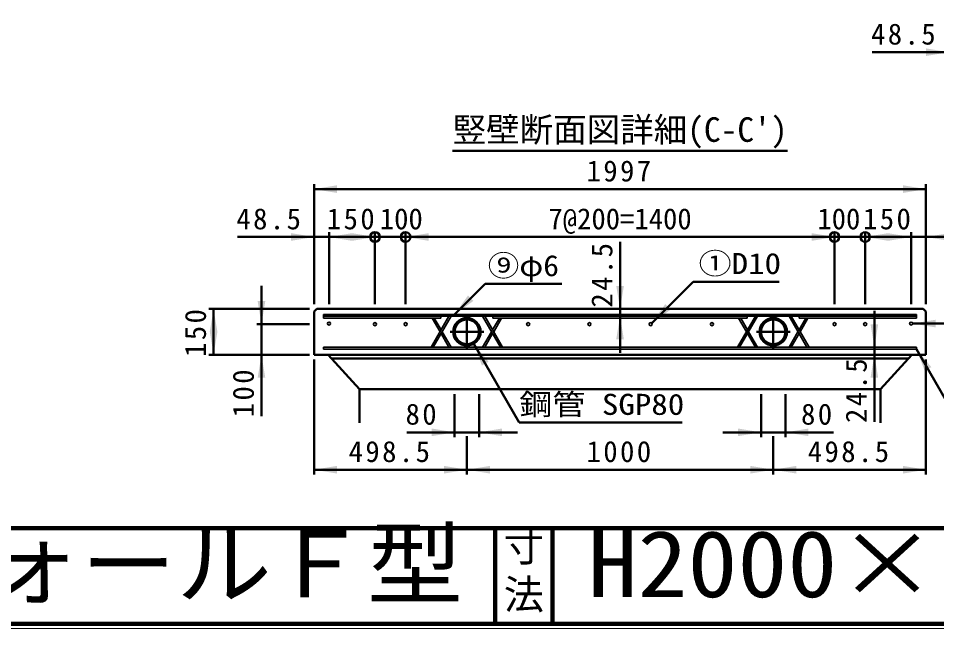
# Model space of a CAD drawing. Units: millimetres, scale not verified. Extents: x 100 to 4105, y 100 to 2870.
# Drawn here: x 2152 to 3111, y 100 to 737 of the extents above; entities that cross this region are included whole.
import ezdxf
from ezdxf.enums import TextEntityAlignment as Align

# ---------------------------------------------------------------- set-up
doc = ezdxf.new("R2010")
doc.units = ezdxf.units.MM
doc.header["$LTSCALE"] = 5
doc.linetypes.add('USER2', pattern=[13.4, 10, -1.2, 1, -1.2])
doc.layers.add('V-nasSTD', color=7, linetype='Continuous', lineweight=50)
doc.styles.add('ＭＳ ゴシック', font='')
doc.styles.get('ＭＳ ゴシック').set_extended_font_data('MS Gothic')

msp = doc.modelspace()

# ---------------------------------------------------------------- hatches: boundary and pattern name
at = {"layer": 'V-nasSTD'}
for points in [[(3099.861, 701.866), (3099.861, 697.866), (3123.861, 701.866), (3099.861, 705.866)], [(2484.983, 558.93), (2484.983, 554.93), (2460.983, 558.93), (2484.983, 562.93)], [(3076.023, 558.93), (3076.023, 554.93), (3100.023, 558.93), (3076.023, 562.93)], [(2436.983, 508.93), (2436.983, 504.93), (2460.983, 508.93), (2436.983, 512.93)], [(2500.503, 508.93), (2500.503, 504.93), (2476.503, 508.93), (2500.503, 512.93)], [(2500.503, 508.93), (2500.503, 504.93), (2524.503, 508.93), (2500.503, 512.93)], [(2580.503, 508.93), (2580.503, 504.93), (2556.503, 508.93), (2580.503, 512.93)], [(2980.503, 508.93), (2980.503, 504.93), (3004.503, 508.93), (2980.503, 512.93)], [(3060.503, 508.93), (3060.503, 504.93), (3036.503, 508.93), (3060.503, 512.93)], [(3060.503, 508.93), (3060.503, 504.93), (3084.503, 508.93), (3060.503, 512.93)], [(3124.023, 508.93), (3124.023, 504.93), (3100.023, 508.93), (3124.023, 512.93)], [(2780.503, 457.93), (2784.503, 457.93), (2780.503, 433.93), (2776.503, 457.93)], [(2405.983, 441.93), (2409.983, 441.93), (2405.983, 417.93), (2401.983, 441.93)], [(2624.483, 444.981), (2627.311, 442.153), (2607.512, 428.01), (2621.654, 447.809)], [(2355.983, 409.93), (2351.983, 409.93), (2355.983, 433.93), (2359.983, 409.93)], [(2830.605, 436.032), (2833.433, 433.204), (2813.634, 419.062), (2827.777, 438.861)], [(2780.503, 402.09), (2776.503, 402.09), (2780.503, 426.09), (2784.503, 402.09)], [(3110.103, 418.57), (3110.103, 414.57), (3086.103, 418.57), (3110.103, 422.57)], [(3046.103, 417.77), (3050.103, 417.77), (3046.103, 393.77), (3042.103, 417.77)], [(2355.983, 409.93), (2359.983, 409.93), (2355.983, 385.93), (2351.983, 409.93)], [(2639.703, 376.675), (2636.239, 374.675), (2627.703, 397.46), (2643.167, 378.675)], [(2405.983, 361.93), (2401.983, 361.93), (2405.983, 385.93), (2409.983, 361.93)], [(3046.103, 361.93), (3042.103, 361.93), (3046.103, 385.93), (3050.103, 361.93)], [(3102.103, 371.066), (3098.639, 369.066), (3090.103, 391.85), (3105.567, 373.066)], [(2583.703, 304.965), (2583.703, 308.965), (2607.703, 304.965), (2583.703, 300.965)], [(2657.303, 304.965), (2657.303, 300.965), (2633.303, 304.965), (2657.303, 308.965)], [(2903.703, 304.965), (2903.703, 300.965), (2927.703, 304.965), (2903.703, 308.965)], [(2977.303, 304.965), (2977.303, 308.965), (2953.303, 304.965), (2977.303, 300.965)], [(2484.983, 265.93), (2484.983, 261.93), (2460.983, 265.93), (2484.983, 269.93)], [(2596.503, 265.93), (2596.503, 261.93), (2620.503, 265.93), (2596.503, 269.93)], [(2644.503, 265.93), (2644.503, 261.93), (2620.503, 265.93), (2644.503, 269.93)], [(2916.503, 265.93), (2916.503, 261.93), (2940.503, 265.93), (2916.503, 269.93)], [(2964.503, 265.93), (2964.503, 261.93), (2940.503, 265.93), (2964.503, 269.93)], [(3076.023, 265.93), (3076.023, 261.93), (3100.023, 265.93), (3076.023, 269.93)]]:
    msp.add_hatch(color=256, dxfattribs=at).paths.add_polyline_path(points)

# ---------------------------------------------------------------- linework, layer by layer
for p, q in [((3043.861, 701.866), (3123.861, 701.866)), ((2605.503, 598.93), (2955.503, 598.93)), ((2460.983, 438.93), (2460.983, 563.93)), ((3100.023, 558.93), (2460.983, 558.93)), ((3100.023, 438.93), (3100.023, 563.93)), ((2460.983, 508.93), (2380.983, 508.93)), ((2476.503, 508.93), (2460.983, 508.93)), ((2476.503, 438.93), (2476.503, 513.93)), ((2524.503, 508.93), (2476.503, 508.93)), ((2524.503, 438.93), (2524.503, 513.93)), ((2556.503, 508.93), (2524.503, 508.93)), ((2556.503, 438.93), (2556.503, 513.93)), ((2556.503, 508.93), (3004.503, 508.93)), ((3004.503, 438.93), (3004.503, 513.93)), ((3004.503, 508.93), (3036.503, 508.93)), ((3036.503, 438.93), (3036.503, 513.93)), ((3036.503, 508.93), (3084.503, 508.93)), ((3084.503, 438.93), (3084.503, 513.93)), ((3084.503, 508.93), (3100.023, 508.93)), ((3100.023, 508.93), (3180.023, 508.93)), ((2780.503, 433.93), (2780.503, 503.93)), ((2856.82, 462.248), (2813.634, 419.062)), ((2856.82, 462.248), (2946.82, 462.248)), ((2405.983, 457.93), (2405.983, 417.93)), ((2639.512, 460.01), (2607.512, 428.01)), ((2639.512, 460.01), (2719.512, 460.01)), ((2350.983, 433.93), (2455.983, 433.93)), ((2355.983, 433.93), (2355.983, 385.93)), ((2463.863, 433.93), (2460.983, 431.05)), ((3097.143, 433.93), (2463.863, 433.93)), ((2780.503, 426.09), (2780.503, 433.93)), ((3046.103, 431.77), (3046.103, 393.77)), ((3100.023, 431.05), (3097.143, 433.93)), ((2460.983, 431.05), (2460.983, 385.93)), ((2780.503, 388.09), (2780.503, 426.09)), ((3100.023, 385.93), (3100.023, 431.05)), ((2400.983, 417.93), (2455.983, 417.93)), ((2405.983, 417.93), (2405.983, 385.93)), ((3215.743, 418.57), (3086.103, 418.57)), ((2675.203, 315.187), (2627.703, 397.46)), ((3046.103, 385.93), (3046.103, 393.77)), ((2350.983, 385.93), (2455.983, 385.93)), ((2405.983, 385.93), (2405.983, 321.93)), ((2460.983, 385.93), (3100.023, 385.93)), ((2508.503, 349.968), (2475.615, 385.93)), ((3046.103, 385.93), (3046.103, 315.93)), ((3085.391, 385.93), (3052.503, 349.968)), ((3135.103, 313.908), (3090.103, 391.85)), ((2460.983, 380.93), (2460.983, 260.93)), ((2479.24, 381.965), (3081.766, 381.965)), ((3100.023, 380.93), (3100.023, 260.93)), ((2508.503, 314.968), (2508.503, 349.968)), ((2508.503, 349.965), (3052.503, 349.965)), ((3052.503, 314.968), (3052.503, 349.968)), ((2607.703, 344.965), (2607.703, 299.965)), ((2633.303, 344.965), (2633.303, 299.965)), ((2927.703, 344.965), (2927.703, 299.965)), ((2953.303, 344.965), (2953.303, 299.965)), ((2675.203, 315.187), (2845.203, 315.187)), ((2607.703, 304.965), (2557.703, 304.965)), ((2633.303, 304.965), (2607.703, 304.965)), ((2620.503, 300.93), (2620.503, 260.93)), ((2673.303, 304.965), (2633.303, 304.965)), ((2887.703, 304.965), (2927.703, 304.965)), ((2927.703, 304.965), (2953.303, 304.965)), ((2940.503, 300.93), (2940.503, 260.93)), ((2953.303, 304.965), (3003.303, 304.965)), ((2620.503, 265.93), (2460.983, 265.93)), ((2940.503, 265.93), (2620.503, 265.93)), ((3100.023, 265.93), (2940.503, 265.93))]:
    msp.add_line(p, q, dxfattribs=at)
at = {"layer": 'V-nasSTD', "lineweight": 35}
for p, q in [((2470.903, 428.01), (2470.903, 426.09)), ((3090.103, 428.01), (2470.903, 428.01)), ((2470.903, 426.09), (3090.103, 426.09)), ((2470.903, 426.09), (2470.903, 424.17)), ((2470.903, 424.17), (2593.303, 424.17)), ((2601.801, 426.09), (2583.141, 393.77)), ((2584.249, 424.17), (2592.471, 409.93)), ((2585.358, 393.77), (2604.018, 426.09)), ((2593.579, 411.85), (2586.466, 424.17)), ((2593.303, 426.09), (2593.303, 424.17)), ((2636.988, 426.09), (2655.648, 393.77)), ((2657.865, 393.77), (2639.205, 426.09)), ((2647.427, 411.85), (2654.54, 424.17)), ((2647.703, 426.09), (2647.703, 424.17)), ((2647.703, 424.17), (2913.303, 424.17)), ((2656.757, 424.17), (2648.535, 409.93)), ((2921.801, 426.09), (2903.141, 393.77)), ((2904.249, 424.17), (2912.471, 409.93)), ((2905.358, 393.77), (2924.018, 426.09)), ((2913.579, 411.85), (2906.466, 424.17)), ((2913.303, 424.17), (2913.303, 426.09)), ((2956.988, 426.09), (2975.648, 393.77)), ((2977.865, 393.77), (2959.205, 426.09)), ((2967.427, 411.85), (2974.54, 424.17)), ((2967.703, 426.09), (2967.703, 424.17)), ((2967.703, 424.17), (3090.103, 424.17)), ((2976.757, 424.17), (2968.535, 409.93)), ((3090.103, 426.09), (3090.103, 428.01)), ((3090.103, 424.17), (3090.103, 426.09)), ((2601.801, 393.77), (2593.579, 408.01)), ((2594.688, 409.93), (2604.018, 393.77)), ((2636.988, 393.77), (2646.318, 409.93)), ((2647.427, 408.01), (2639.205, 393.77)), ((2921.801, 393.77), (2913.579, 408.01)), ((2914.688, 409.93), (2924.018, 393.77)), ((2956.988, 393.77), (2966.318, 409.93)), ((2967.427, 408.01), (2959.205, 393.77)), ((2470.903, 393.77), (2470.903, 391.85)), ((3090.103, 393.77), (2470.903, 393.77)), ((3090.103, 391.85), (3090.103, 393.77)), ((2470.903, 391.85), (3090.103, 391.85))]:
    msp.add_line(p, q, dxfattribs=at)
at = {"layer": 'V-nasSTD', "linetype": 'USER2'}
for p, q in [((2620.503, 427.53), (2620.503, 392.33)), ((2940.503, 427.53), (2940.503, 392.33)), ((2602.903, 409.93), (2638.103, 409.93)), ((2922.903, 409.93), (2958.103, 409.93))]:
    msp.add_line(p, q, dxfattribs=at)
at = {"layer": 'V-nasSTD', "lineweight": 100}
for p, q in [((105, 205), (4100, 205)), ((2650, 205), (2650, 105)), ((2710, 205), (2710, 105)), ((105, 105), (4100, 105))]:
    msp.add_line(p, q, dxfattribs=at)
at = {"layer": 'V-nasSTD', "lineweight": 13}
msp.add_lwpolyline([(100, 100), (100, 2870), (4105, 2870), (4105, 100)], close=True, dxfattribs=at)
at = {"layer": 'V-nasSTD'}
for centre, radius in [((2524.503, 508.93), 5), ((2556.503, 508.93), 5), ((3004.503, 508.93), 5), ((3036.503, 508.93), 5), ((2620.503, 409.93), 14.4), ((2620.503, 409.93), 12.8), ((2940.503, 409.93), 14.4), ((2940.503, 409.93), 12.8)]:
    msp.add_circle(centre, radius, dxfattribs=at)
at = {"layer": 'V-nasSTD', "lineweight": 35}
for centre in [(2476.503, 418.57), (2524.503, 417.93), (2556.503, 417.93), (2684.503, 417.93), (2748.503, 417.93), (2812.503, 417.93), (2876.503, 417.93), (3004.503, 417.93), (3036.503, 417.93), (3084.503, 418.57)]:
    msp.add_circle(centre, 1.6, dxfattribs=at)

# ---------------------------------------------------------------- texts
at = {"layer": 'V-nasSTD', "style": 'ＭＳ ゴシック'}
for s, height, p in [("竪壁断面図詳細(C-C')", 25.66, (2780.503, 633.93)), ('100', 21.99, (2552.003, 538.93)), ('7@200=1400', 21.99, (2780.503, 538.93)), ('100', 21.99, (3009.003, 538.93))]:
    msp.add_text(s, height=height, dxfattribs=at).set_placement(p, align=Align.TOP_CENTER)
for s, width, p in [('⑨φ6', 1.1, (2679.512, 490.01)), ('①D10', 1.15, (2905.57, 492.248)), ('鋼管 SGP80', 1.15, (2761.453, 345.187))]:
    msp.add_text(s, height=21.99, dxfattribs=dict(at, width=width)).set_placement(p, align=Align.TOP_CENTER)
for s, width, p in [('1stタッチウォールＦ型', 1.05, (1569.25, 202.47)), ('H2000×B1500×L1997', 1.1, (2746.75, 202.508))]:
    msp.add_text(s, height=69.65, dxfattribs=dict(at, width=width)).set_placement(p, align=Align.TOP_LEFT)
for s, p in [('寸', (2658.982, 200.999)), ('法', (2658.976, 151.01))]:
    msp.add_text(s, height=30.79, dxfattribs=at).set_placement(p, align=Align.TOP_LEFT)
at = {"layer": 'V-nasSTD', "char_height": 21.99, "attachment_point": 2, "style": 'ＭＳ ゴシック'}
for s, insert in [('\\T1.17;48.5', (3077.611, 731.866)), ('\\T1.17;1997', (2780.503, 588.93)), ('\\T1.17;48.5', (2414.733, 538.93)), ('\\T1.17;150', (2500.503, 538.93)), ('\\T1.17;150', (3060.503, 538.93)), ('\\T1.17;80', (2573.953, 334.965)), ('\\T1.17;80', (2987.053, 334.965)), ('\\T1.17;498.5', (2540.743, 295.93)), ('\\T1.17;1000', (2780.503, 295.93)), ('\\T1.17;498.5', (3020.263, 295.93))]:
    msp.add_mtext(s, dxfattribs=dict(at, insert=insert))
at = {"layer": 'V-nasSTD', "char_height": 21.99, "attachment_point": 2, "rotation": 90, "style": 'ＭＳ ゴシック'}
for s, insert in [('\\T1.17;24.5', (2750.503, 470.18)), ('\\T1.17;150', (2325.983, 409.93)), ('\\T1.17;24.5', (3016.103, 349.68)), ('\\T1.17;100', (2375.983, 346.93))]:
    msp.add_mtext(s, dxfattribs=dict(at, insert=insert))

doc.saveas('drawing.dxf')
